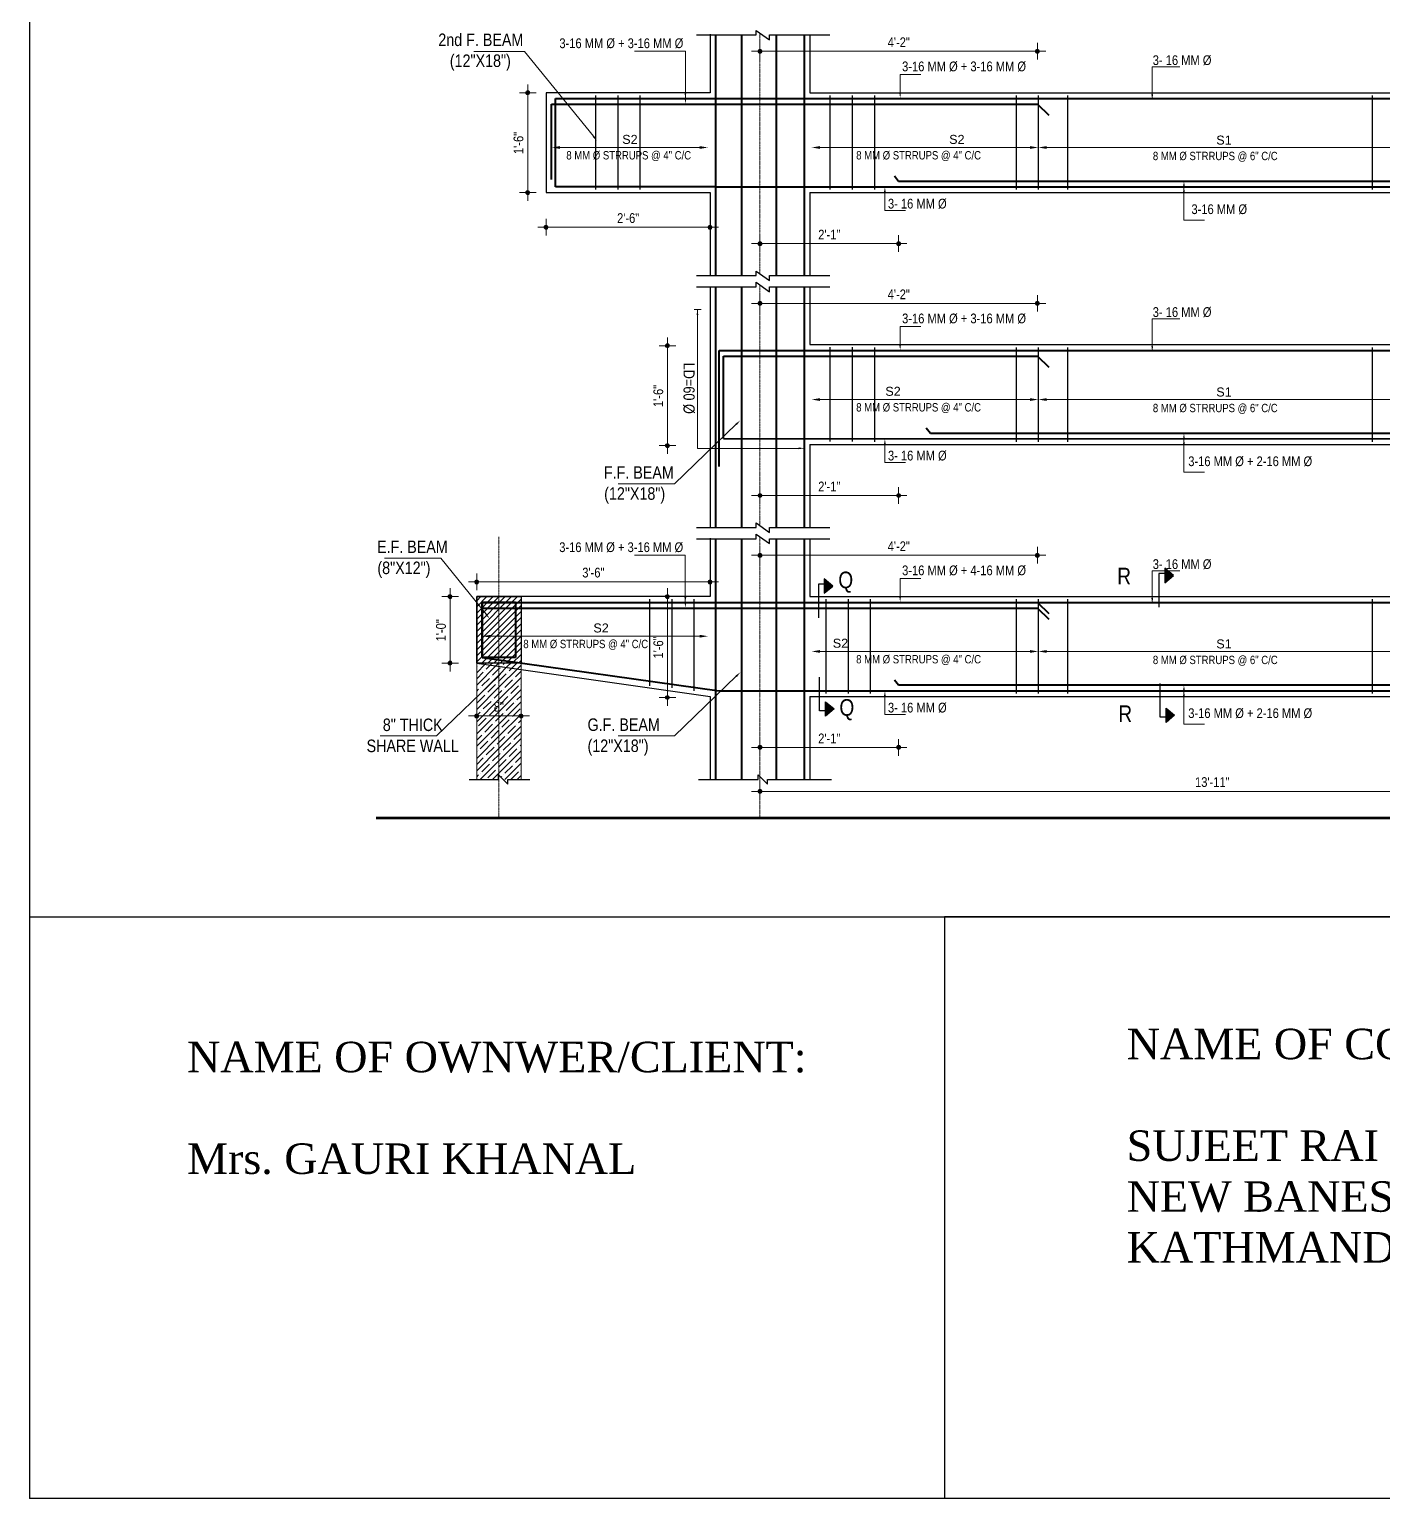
# Model space of a CAD drawing. Header units: inches. Extents: x 57837 to 133168, y 6972 to 27776.
# Drawn here: x 60197 to 61173, y 8730 to 9790 of the extents above; entities that cross this region are included whole.
import ezdxf

# ---------------------------------------------------------------- set-up
doc = ezdxf.new("R2010")
doc.units = ezdxf.units.IN
doc.header["$MEASUREMENT"] = 0
doc.linetypes.add('CENTER', pattern=[2, 1.25, -0.25, 0.25, -0.25])
doc.linetypes.add('CENTER2', pattern=[1.125, 0.75, -0.125, 0.125, -0.125])
for name, color, linetype, lineweight in [('CENTER', 9, 'CENTER', 5), ('DIM', 2, 'Continuous', 13), ('HACTH', 153, 'Continuous', 5), ('ROD', 1, 'Continuous', 40), ('STIRRUPS', 4, 'Continuous', 30)]:
    doc.layers.add(name, color=color, linetype=linetype, lineweight=lineweight)
for name, color, linetype in [('elevation', 3, 'Continuous'), ('text', 255, 'Continuous'), ('walls', 32, 'Continuous')]:
    doc.layers.add(name, color=color, linetype=linetype)
doc.styles.add('Arial', font='arial.ttf', dxfattribs={"height": 6.5})
doc.styles.get("Standard").update_dxf_attribs({"font": 'ARIALN.TTF', "height": 7})

msp = doc.modelspace()

# ---------------------------------------------------------------- hatches: boundary and pattern name
at = {"lineweight": 13}
h = msp.add_hatch(color=256, dxfattribs=at)
edge = h.paths.add_edge_path()
edge.add_arc((60723.7, 9774.1), 1.42, 0, 360)
h = msp.add_hatch(color=256, dxfattribs=at)
edge = h.paths.add_edge_path()
edge.add_arc((60923.7, 9774.1), 1.42, 0, 360)
h = msp.add_hatch(color=256, dxfattribs=at)
edge = h.paths.add_edge_path()
edge.add_arc((60556.3, 9744.2), 1.42, 0, 360)
h = msp.add_hatch(color=256, dxfattribs=at)
edge = h.paths.add_edge_path()
edge.add_arc((60556.3, 9672.2), 1.42, 0, 360)
h = msp.add_hatch(color=256, dxfattribs=at)
edge = h.paths.add_edge_path()
edge.add_arc((60569.5, 9647.2), 1.42, 0, 360)
h = msp.add_hatch(color=256, dxfattribs=at)
edge = h.paths.add_edge_path()
edge.add_arc((60687.7, 9647.2), 1.42, 0, 360)
h = msp.add_hatch(color=256, dxfattribs=at)
edge = h.paths.add_edge_path()
edge.add_arc((60723.7, 9635.4), 1.42, 0, 360)
h = msp.add_hatch(color=256, dxfattribs=at)
edge = h.paths.add_edge_path()
edge.add_arc((60823.7, 9635.4), 1.42, 0, 360)
h = msp.add_hatch(color=256, dxfattribs=at)
edge = h.paths.add_edge_path()
edge.add_arc((60723.7, 9592.3), 1.42, 0, 360)
h = msp.add_hatch(color=256, dxfattribs=at)
edge = h.paths.add_edge_path()
edge.add_arc((60923.7, 9592.3), 1.42, 0, 360)
h = msp.add_hatch(color=256, dxfattribs=at)
edge = h.paths.add_edge_path()
edge.add_arc((60657, 9561.7), 1.42, 0, 360)
h = msp.add_hatch(color=256, dxfattribs=at)
edge = h.paths.add_edge_path()
edge.add_arc((60657, 9489.7), 1.42, 0, 360)
h = msp.add_hatch(color=256, dxfattribs=at)
edge = h.paths.add_edge_path()
edge.add_arc((60723.7, 9453.7), 1.42, 0, 360)
h = msp.add_hatch(color=256, dxfattribs=at)
edge = h.paths.add_edge_path()
edge.add_arc((60823.7, 9453.7), 1.42, 0, 360)
h = msp.add_hatch(color=256, dxfattribs=at)
edge = h.paths.add_edge_path()
edge.add_arc((60723.7, 9410.6), 1.42, 0, 360)
h = msp.add_hatch(color=256, dxfattribs=at)
edge = h.paths.add_edge_path()
edge.add_arc((60923.7, 9410.6), 1.42, 0, 360)
h = msp.add_hatch(color=256, dxfattribs=at)
edge = h.paths.add_edge_path()
edge.add_arc((60519.5, 9391.4), 1.42, 0, 360)
h = msp.add_hatch(color=256, dxfattribs=at)
edge = h.paths.add_edge_path()
edge.add_arc((60687.7, 9391.4), 1.42, 0, 360)
h = msp.add_hatch(color=256, dxfattribs=at)
edge = h.paths.add_edge_path()
edge.add_arc((60500.3, 9380.8), 1.42, 0, 360)
h = msp.add_hatch(color=256, dxfattribs=at)
edge = h.paths.add_edge_path()
edge.add_arc((60657, 9380.8), 1.42, 0, 360)
h = msp.add_hatch(color=256, dxfattribs=at)
edge = h.paths.add_edge_path()
edge.add_arc((60500.3, 9332.8), 1.42, 0, 360)
h = msp.add_hatch(color=256, dxfattribs=at)
edge = h.paths.add_edge_path()
edge.add_arc((60657, 9308), 1.42, 0, 360)
h = msp.add_hatch(color=256, dxfattribs=at)
edge = h.paths.add_edge_path()
edge.add_arc((60519.5, 9294.7), 1.42, 0, 360)
h = msp.add_hatch(color=256, dxfattribs=at)
edge = h.paths.add_edge_path()
edge.add_arc((60551.5, 9294.7), 1.42, 0, 360)
h = msp.add_hatch(color=256, dxfattribs=at)
edge = h.paths.add_edge_path()
edge.add_arc((60723.7, 9272), 1.42, 0, 360)
h = msp.add_hatch(color=256, dxfattribs=at)
edge = h.paths.add_edge_path()
edge.add_arc((60823.7, 9272), 1.42, 0, 360)
h = msp.add_hatch(color=256, dxfattribs=at)
edge = h.paths.add_edge_path()
edge.add_arc((60723.7, 9240.3), 1.42, 0, 360)
at = {"layer": 'text'}
for points in [[(61021.9, 9396), (61015.7, 9401.2), (61015.7, 9390.8)], [(60776.3, 9388.4), (60770.1, 9393.6), (60770.1, 9383.2)], [(60777.1, 9299.7), (60770.9, 9294.5), (60770.9, 9304.9)], [(61022.7, 9295.2), (61016.5, 9290), (61016.5, 9300.4)]]:
    msp.add_hatch(color=256, dxfattribs=at).paths.add_polyline_path(points)

# ---------------------------------------------------------------- linework, layer by layer
for p, q in [((60197, 10848.5), (60197, 8730.2)), ((60687.7, 9786.4), (60687.7, 9744.2)), ((60687.7, 9786.4), (60687.7, 9744.2)), ((60687.7, 9786), (60687.7, 9744.2)), ((60759.7, 9786), (60759.7, 9744.2)), ((60687.7, 9744.2), (60569.5, 9744.2)), ((60569.5, 9744.2), (60569.5, 9672.2)), ((60759.7, 9744.2), (60807.5, 9744.2)), ((60807.5, 9744.2), (61355.7, 9744.2)), ((60569.5, 9672.2), (60687.7, 9672.2)), ((60687.7, 9672.2), (60687.7, 9612.4)), ((60759.7, 9672.2), (61355.7, 9672.2)), ((60759.7, 9672.2), (60759.7, 9612.4)), ((60687.7, 9604.3), (60687.7, 9430.7)), ((60759.7, 9604.3), (60759.7, 9562.5)), ((60759.7, 9562.5), (60807.5, 9562.5)), ((60807.5, 9562.5), (61355.7, 9562.5)), ((60759.7, 9490.5), (61355.7, 9490.5)), ((60759.7, 9490.5), (60759.7, 9430.7)), ((60687.7, 9422.9), (60687.7, 9380.8)), ((60687.7, 9422.9), (60687.7, 9380.8)), ((60687.7, 9422.5), (60687.7, 9380.8)), ((60759.7, 9422.5), (60759.7, 9380.8)), ((60519.5, 9380.8), (60551.5, 9380.8)), ((60519.5, 9332.8), (60519.5, 9380.8)), ((60519.5, 9377.8), (60522.4, 9380.8)), ((60519.5, 9373.4), (60526.9, 9380.8)), ((60519.5, 9368.9), (60531.3, 9380.8)), ((60519.5, 9364.5), (60535.7, 9380.8)), ((60519.5, 9360.1), (60540.1, 9380.8)), ((60519.5, 9355.7), (60544.5, 9380.8)), ((60519.5, 9351.3), (60549, 9380.8)), ((60687.7, 9380.8), (60519.5, 9380.8)), ((60519.5, 9380.8), (60519.5, 9332.8)), ((60519.5, 9346.9), (60551.5, 9378.9)), ((60551.5, 9380.8), (60551.5, 9332.8)), ((60759.7, 9380.8), (60807.5, 9380.8)), ((60807.5, 9380.8), (61355.7, 9380.8)), ((60519.5, 9342.4), (60551.5, 9374.4)), ((60519.5, 9338), (60551.5, 9370)), ((60519.5, 9333.6), (60551.5, 9365.6)), ((60523.1, 9332.8), (60551.5, 9361.2)), ((60527.5, 9332.8), (60551.5, 9356.8)), ((60531.9, 9332.8), (60551.5, 9352.3)), ((60536.3, 9332.8), (60551.5, 9347.9)), ((60540.7, 9332.8), (60551.5, 9343.5)), ((60545.1, 9332.8), (60551.5, 9339.1)), ((60519.5, 9332.8), (60687.7, 9308.8)), ((60551.5, 9332.8), (60519.5, 9332.8)), ((60549.6, 9332.8), (60551.5, 9334.7)), ((60519.5, 9309.1), (60519.5, 9309.1)), ((60519.5, 9309.1), (60519.5, 9308.8)), ((60687.7, 9308.8), (60687.7, 9248.9)), ((60759.7, 9308.8), (61355.7, 9308.8)), ((60759.7, 9308.8), (60759.7, 9248.9)), ((60197, 9149.8), (62886.9, 9149.8)), ((61528.9, 9149.8), (60856.7, 9149.8)), ((60856.7, 9149.8), (60856.7, 8730.2))]:
    msp.add_line(p, q)
at = {"lineweight": 13}
for p, q in [((60729.7, 9774.1), (60717.7, 9774.1)), ((60723.7, 9768.1), (60723.7, 9780.1)), ((60917.7, 9774.1), (60929.7, 9774.1)), ((60923.7, 9780.1), (60923.7, 9768.1)), ((60556.3, 9738.2), (60556.3, 9750.2)), ((60550.3, 9744.2), (60562.3, 9744.2)), ((60556.3, 9678.2), (60556.3, 9666.2)), ((60562.3, 9672.2), (60550.3, 9672.2)), ((60575.5, 9647.2), (60563.5, 9647.2)), ((60569.5, 9641.2), (60569.5, 9653.2)), ((60681.7, 9647.2), (60693.7, 9647.2)), ((60687.7, 9653.2), (60687.7, 9641.2)), ((60729.7, 9635.4), (60717.7, 9635.4)), ((60723.7, 9629.4), (60723.7, 9641.4)), ((60817.7, 9635.4), (60829.7, 9635.4)), ((60823.7, 9641.4), (60823.7, 9629.4)), ((60729.7, 9592.3), (60717.7, 9592.3)), ((60723.7, 9586.3), (60723.7, 9598.3)), ((60917.7, 9592.3), (60929.7, 9592.3)), ((60923.7, 9598.3), (60923.7, 9586.3)), ((60651, 9561.7), (60663, 9561.7)), ((60657, 9555.7), (60657, 9567.7)), ((60657, 9495.7), (60657, 9483.7)), ((60663, 9489.7), (60651, 9489.7)), ((60729.7, 9453.7), (60717.7, 9453.7)), ((60723.7, 9447.7), (60723.7, 9459.7)), ((60817.7, 9453.7), (60829.7, 9453.7)), ((60823.7, 9459.7), (60823.7, 9447.7)), ((60729.7, 9410.6), (60717.7, 9410.6)), ((60723.7, 9404.6), (60723.7, 9416.6)), ((60917.7, 9410.6), (60929.7, 9410.6)), ((60923.7, 9416.6), (60923.7, 9404.6)), ((60525.5, 9391.4), (60513.5, 9391.4)), ((60519.5, 9385.4), (60519.5, 9397.4)), ((60681.7, 9391.4), (60693.7, 9391.4)), ((60687.7, 9397.4), (60687.7, 9385.4)), ((60494.3, 9380.8), (60506.3, 9380.8)), ((60500.3, 9374.8), (60500.3, 9386.8)), ((60651, 9380.8), (60663, 9380.8)), ((60657, 9374.8), (60657, 9386.8)), ((60500.3, 9338.8), (60500.3, 9326.8)), ((60506.3, 9332.8), (60494.3, 9332.8)), ((60663, 9308), (60651, 9308)), ((60657, 9314), (60657, 9302)), ((60525.5, 9294.7), (60513.5, 9294.7)), ((60519.5, 9288.7), (60519.5, 9300.7)), ((60545.5, 9294.7), (60557.5, 9294.7)), ((60551.5, 9300.7), (60551.5, 9288.7)), ((60723.7, 9266), (60723.7, 9278)), ((60823.7, 9278), (60823.7, 9266)), ((60729.7, 9272), (60717.7, 9272)), ((60817.7, 9272), (60829.7, 9272)), ((60723.7, 9234.3), (60723.7, 9246.3)), ((60729.7, 9240.3), (60717.7, 9240.3))]:
    msp.add_line(p, q, dxfattribs=at)
at = {"color": 6, "lineweight": 53}
msp.add_line((60447, 9221.2), (62639.5, 9221.2), dxfattribs=at)
at = {"color": 1}
msp.add_line((62886.9, 8730.2), (60197, 8730.2), dxfattribs=at)
at = {"lineweight": 13}
for centre in [(60723.7, 9774.1), (60923.7, 9774.1), (60556.3, 9744.2), (60556.3, 9672.2), (60569.5, 9647.2), (60687.7, 9647.2), (60723.7, 9635.4), (60823.7, 9635.4), (60723.7, 9592.3), (60923.7, 9592.3), (60657, 9561.7), (60657, 9489.7), (60723.7, 9453.7), (60823.7, 9453.7), (60723.7, 9410.6), (60923.7, 9410.6), (60519.5, 9391.4), (60687.7, 9391.4), (60500.3, 9380.8), (60657, 9380.8), (60500.3, 9332.8), (60657, 9308), (60519.5, 9294.7), (60551.5, 9294.7), (60723.7, 9272), (60823.7, 9272), (60723.7, 9240.3)]:
    msp.add_circle(centre, 1.42, dxfattribs=at)
at = {"layer": 'CENTER', "linetype": 'CENTER2', "lineweight": 5}
for p, q in [((60723.7, 9787.4), (60723.7, 9613.7)), ((60723.7, 9605.6), (60723.7, 9432)), ((60535.5, 9424), (60535.5, 9221.3)), ((60723.7, 9423.9), (60723.7, 9221.2))]:
    msp.add_line(p, q, dxfattribs=at)
at = {"layer": 'DIM', "ltscale": 3}
for p, q in [((60554, 9774), (60517.4, 9774)), ((60603.6, 9712.8), (60554, 9774)), ((60670, 9774.1), (60633.3, 9774.1)), ((60670, 9774.1), (60633.3, 9774.1)), ((60670, 9740.3), (60670, 9774.1)), ((60670, 9744.1), (60670, 9774.1)), ((60813.8, 9672.3), (60813.8, 9659.3)), ((60813.8, 9659.3), (60828.6, 9659.3)), ((60676.2, 9587.9), (60681.4, 9587.9)), ((60678.6, 9487.7), (60678.6, 9587.9)), ((60678.6, 9583.9), (60678.6, 9574.8)), ((60751.7, 9487.7), (60678.6, 9487.7)), ((60813.8, 9490.5), (60813.8, 9477.5)), ((60813.8, 9477.5), (60828.6, 9477.5)), ((60669.9, 9410.6), (60633.3, 9410.6)), ((60669.9, 9410.6), (60633.3, 9410.6)), ((60669.9, 9376.8), (60669.9, 9410.6)), ((60669.9, 9380.6), (60669.9, 9410.6)), ((60813.8, 9308.8), (60813.8, 9295.8)), ((60813.8, 9295.8), (60828.6, 9295.8))]:
    msp.add_line(p, q, dxfattribs=at)
at = {"layer": 'DIM'}
for p, q in [((60727.7, 9774.1), (60919.7, 9774.1)), ((60556.3, 9740.2), (60556.3, 9676.2)), ((60683.7, 9647.2), (60573.5, 9647.2)), ((60727.7, 9635.4), (60819.7, 9635.4)), ((60727.7, 9592.3), (60919.7, 9592.3)), ((60657, 9557.7), (60657, 9493.7)), ((60727.7, 9453.7), (60819.7, 9453.7)), ((60727.7, 9410.6), (60919.7, 9410.6)), ((60523.5, 9391.4), (60683.7, 9391.4)), ((60500.3, 9376.8), (60500.3, 9336.8)), ((60657, 9376.8), (60657, 9312)), ((60523.5, 9294.7), (60547.5, 9294.7)), ((60727.7, 9272), (60819.7, 9272)), ((61387.7, 9240.3), (60727.7, 9240.3))]:
    msp.add_line(p, q, dxfattribs=at)
at = {"layer": 'DIM', "lineweight": 13}
for p, q in [((61006.5, 9743.1), (61006.5, 9762.8)), ((61006.5, 9762.8), (61026.4, 9762.8)), ((61006.5, 9561.4), (61006.5, 9581.1)), ((61006.5, 9581.1), (61026.4, 9581.1)), ((60706.6, 9505.1), (60662, 9462.1)), ((60662, 9462.1), (60621.5, 9462.1)), ((60493.6, 9408.6), (60453.1, 9408.6)), ((60526.3, 9368), (60493.6, 9408.6)), ((61006.5, 9379.7), (61006.5, 9399.4)), ((61006.5, 9399.4), (61026.4, 9399.4)), ((60534.9, 9323.2), (60490.4, 9280.3)), ((60706.6, 9323.3), (60662, 9280.4)), ((60490.4, 9280.3), (60449.9, 9280.3)), ((60662, 9280.4), (60621.5, 9280.4))]:
    msp.add_line(p, q, dxfattribs=at)
at = {"layer": 'DIM', "ltscale": 3, "extrusion": (0, 0, -1)}
for p, q in [((60824.8, 9744.4), (60824.8, 9757.4)), ((60824.8, 9757.4), (60839.6, 9757.4)), ((61029.4, 9676.3), (61029.4, 9652.3)), ((61029.4, 9672.3), (61029.4, 9652.3)), ((61029.4, 9652.3), (61044.2, 9652.3)), ((61029.4, 9652.3), (61044.2, 9652.3)), ((60824.8, 9562.6), (60824.8, 9575.6)), ((60824.8, 9575.6), (60839.6, 9575.6)), ((61029.4, 9494.5), (61029.4, 9470.5)), ((61029.4, 9490.5), (61029.4, 9470.5)), ((61029.4, 9470.5), (61044.2, 9470.5)), ((61029.4, 9470.5), (61044.2, 9470.5)), ((60824.8, 9380.9), (60824.8, 9393.9)), ((60824.8, 9393.9), (60839.6, 9393.9)), ((61029.4, 9312.8), (61029.4, 9288.8)), ((61029.4, 9308.8), (61029.4, 9288.8)), ((61029.4, 9288.8), (61044.2, 9288.8)), ((61029.4, 9288.8), (61044.2, 9288.8))]:
    msp.add_line(p, q, dxfattribs=at)
at = {"layer": 'DIM', "lineweight": 9}
for p, q in [((60680.3, 9704.7), (60579.5, 9704.7)), ((60767, 9704.7), (60918.4, 9704.7)), ((60930.4, 9704.7), (61184.9, 9704.7)), ((60767, 9522.9), (60918.4, 9522.9)), ((60930.4, 9522.9), (61184.9, 9522.9)), ((60680.3, 9352.2), (60529.5, 9352.2)), ((60767, 9341.2), (60918.4, 9341.2)), ((60930.4, 9341.2), (61184.9, 9341.2))]:
    msp.add_line(p, q, dxfattribs=at)
at = {"layer": 'DIM', "ltscale": 3}
for points in [[(60670.6, 9744.1), (60669.9, 9740.1), (60669.3, 9744.1)], [(60670.6, 9740.3), (60670, 9736.3), (60669.3, 9740.3)], [(60604.1, 9713.2), (60606.1, 9709.7), (60603.1, 9712.3)], [(60813.1, 9672.3), (60813.8, 9676.3), (60814.4, 9672.3)], [(60678, 9583.9), (60678.6, 9587.9), (60679.3, 9583.9)], [(60751.7, 9488.4), (60755.7, 9487.7), (60751.7, 9487.1)], [(60813.1, 9490.5), (60813.8, 9494.5), (60814.4, 9490.5)], [(60670.6, 9380.6), (60669.9, 9376.6), (60669.2, 9380.6)], [(60670.6, 9376.8), (60669.9, 9372.8), (60669.3, 9376.8)], [(60813.1, 9308.8), (60813.8, 9312.8), (60814.4, 9308.8)]]:
    msp.add_solid(points, dxfattribs=at)
at = {"layer": 'DIM', "ltscale": 3, "extrusion": (0, 0, -1)}
for points in [[(-60824.1, 9744.4), (-60824.8, 9740.4), (-60825.4, 9744.4)], [(-61030.1, 9676.3), (-61029.4, 9680.3), (-61028.7, 9676.3)], [(-61030.1, 9672.3), (-61029.4, 9676.3), (-61028.7, 9672.3)], [(-60824.1, 9562.6), (-60824.8, 9558.6), (-60825.4, 9562.6)], [(-61030.1, 9494.5), (-61029.4, 9498.5), (-61028.7, 9494.5)], [(-61030.1, 9490.5), (-61029.4, 9494.5), (-61028.7, 9490.5)], [(-60824.1, 9380.9), (-60824.8, 9376.9), (-60825.4, 9380.9)], [(-61030.1, 9312.8), (-61029.4, 9316.8), (-61028.7, 9312.8)], [(-61030.1, 9308.8), (-61029.4, 9312.8), (-61028.7, 9308.8)]]:
    msp.add_solid(points, dxfattribs=at)
at = {"layer": 'DIM', "lineweight": 13}
for points in [[(61007.2, 9743.1), (61006.5, 9739.1), (61005.9, 9743.1)], [(61007.2, 9561.4), (61006.5, 9557.4), (61005.9, 9561.4)], [(60706.1, 9505.5), (60709.5, 9507.8), (60707.1, 9504.6)], [(61007.2, 9379.7), (61006.5, 9375.7), (61005.9, 9379.7)], [(60526.8, 9368.4), (60528.8, 9364.8), (60525.8, 9367.5)], [(60534.5, 9323.7), (60537.8, 9326), (60535.4, 9322.8)], [(60706.1, 9323.8), (60709.5, 9326.1), (60707.1, 9322.8)]]:
    msp.add_solid(points, dxfattribs=at)
at = {"layer": 'DIM'}
for points in [[(60579.5, 9705.7), (60579.5, 9703.7), (60573.5, 9704.7)], [(60680.3, 9705.7), (60680.3, 9703.7), (60686.3, 9704.7)], [(60767, 9705.7), (60767, 9703.7), (60761, 9704.7)], [(60918.4, 9705.7), (60918.4, 9703.7), (60924.4, 9704.7)], [(60930.4, 9705.7), (60930.4, 9703.7), (60924.4, 9704.7)], [(60767, 9523.9), (60767, 9521.9), (60761, 9522.9)], [(60918.4, 9523.9), (60918.4, 9521.9), (60924.4, 9522.9)], [(60930.4, 9523.9), (60930.4, 9521.9), (60924.4, 9522.9)], [(60529.5, 9353.2), (60529.5, 9351.2), (60523.5, 9352.2)], [(60680.3, 9353.2), (60680.3, 9351.2), (60686.3, 9352.2)], [(60767, 9342.2), (60767, 9340.2), (60761, 9341.2)], [(60918.4, 9342.2), (60918.4, 9340.2), (60924.4, 9341.2)], [(60930.4, 9342.2), (60930.4, 9340.2), (60924.4, 9341.2)]]:
    msp.add_solid(points, dxfattribs=at)
at = {"layer": 'elevation'}
for p, q in [((60687.7, 9786), (60687.7, 9744.2)), ((60687.7, 9422.9), (60687.7, 9381.1)), ((60687.7, 9422.5), (60687.7, 9380.8))]:
    msp.add_line(p, q, dxfattribs=at)
at = {"layer": 'HACTH'}
for p, q in [((60519.5, 9332.8), (60519.5, 9248.9)), ((60519.5, 9325.9), (60525.7, 9332.1)), ((60519.5, 9317), (60533.8, 9331.3)), ((60519.5, 9330.3), (60519.8, 9330.7)), ((60519.5, 9321.4), (60524.2, 9326.2)), ((60520.9, 9331.8), (60520.9, 9331.8)), ((60525.3, 9327.3), (60525.3, 9327.3)), ((60525.7, 9332.1), (60526.4, 9332.8)), ((60526.4, 9328.4), (60529.7, 9331.7)), ((60529.7, 9331.7), (60530.8, 9332.8)), ((60530.9, 9324), (60535.5, 9328.6)), ((60533.8, 9331.3), (60535.2, 9332.8)), ((60535.5, 9324.2), (60541.8, 9330.5)), ((60535.5, 9315.4), (60549.8, 9329.7)), ((60535.5, 9328.6), (60536.4, 9329.5)), ((60537.5, 9330.7), (60537.5, 9330.7)), ((60538.6, 9331.8), (60539.6, 9332.8)), ((60541.8, 9330.5), (60544, 9332.8)), ((60541.9, 9326.2), (60541.9, 9326.2)), ((60543, 9327.3), (60545.8, 9330.1)), ((60545.8, 9330.1), (60548.5, 9332.8)), ((60547.4, 9322.9), (60551.5, 9326.9)), ((60549.8, 9329.7), (60551.5, 9331.4)), ((60551.5, 9332.8), (60551.5, 9248.9)), ((60519.5, 9308.2), (60535.5, 9324.2)), ((60519.5, 9299.4), (60535.5, 9315.4)), ((60523.1, 9316.3), (60528.7, 9321.8)), ((60527.6, 9311.9), (60533.1, 9317.4)), ((60529.8, 9322.9), (60529.8, 9322.9)), ((60534.2, 9318.5), (60534.2, 9318.5)), ((60535.3, 9319.6), (60535.5, 9319.8)), ((60535.5, 9319.8), (60540.8, 9325.1)), ((60535.5, 9306.5), (60551.5, 9322.5)), ((60539.7, 9315.2), (60545.2, 9320.7)), ((60544.1, 9310.8), (60549.7, 9316.3)), ((60546.3, 9321.8), (60546.3, 9321.8)), ((60550.8, 9317.4), (60550.8, 9317.4)), ((60519.5, 9312.6), (60520.9, 9314.1)), ((60519.5, 9290.5), (60535.5, 9306.5)), ((60519.8, 9304.1), (60525.3, 9309.7)), ((60522, 9315.2), (60522, 9315.2)), ((60524.2, 9299.7), (60529.8, 9305.2)), ((60526.4, 9310.8), (60526.4, 9310.8)), ((60530.9, 9306.3), (60530.9, 9306.3)), ((60532, 9307.4), (60535.5, 9310.9)), ((60535.5, 9297.7), (60551.5, 9313.7)), ((60535.5, 9310.9), (60537.5, 9313)), ((60535.5, 9288.8), (60551.5, 9304.8)), ((60536.4, 9303), (60541.9, 9308.6)), ((60538.6, 9314.1), (60538.6, 9314.1)), ((60543, 9309.7), (60543, 9309.7)), ((60547.4, 9305.2), (60547.4, 9305.2)), ((60548.5, 9306.3), (60551.5, 9309.3)), ((60519.5, 9281.7), (60535.5, 9297.7)), ((60519.5, 9294.9), (60522, 9297.5)), ((60523.1, 9298.6), (60523.1, 9298.6)), ((60527.6, 9294.2), (60527.6, 9294.2)), ((60528.7, 9295.3), (60534.2, 9300.8)), ((60535.3, 9301.9), (60535.3, 9301.9)), ((60535.5, 9293.3), (60538.6, 9296.4)), ((60535.5, 9280), (60551.5, 9296)), ((60539.7, 9297.5), (60539.7, 9297.5)), ((60540.8, 9298.6), (60546.3, 9304.1)), ((60545.2, 9294.2), (60550.8, 9299.7)), ((60519.5, 9272.8), (60535.5, 9288.8)), ((60519.8, 9286.5), (60519.8, 9286.5)), ((60520.9, 9287.6), (60526.4, 9293.1)), ((60525.3, 9283.1), (60530.9, 9288.7)), ((60529.8, 9278.7), (60535.3, 9284.2)), ((60532, 9289.8), (60532, 9289.8)), ((60533.1, 9290.9), (60535.5, 9293.3)), ((60535.5, 9271.2), (60551.5, 9287.2)), ((60536.4, 9285.4), (60536.4, 9285.4)), ((60537.5, 9286.5), (60543, 9292)), ((60541.9, 9282), (60547.4, 9287.6)), ((60544.1, 9293.1), (60544.1, 9293.1)), ((60548.5, 9288.7), (60548.5, 9288.7)), ((60549.7, 9289.8), (60551.5, 9291.6)), ((60519.5, 9277.3), (60523.1, 9280.9)), ((60519.5, 9264), (60535.5, 9280)), ((60522, 9271), (60527.6, 9276.5)), ((60524.2, 9282), (60524.2, 9282)), ((60528.7, 9277.6), (60528.7, 9277.6)), ((60533.1, 9273.2), (60533.1, 9273.2)), ((60534.2, 9274.3), (60535.5, 9275.6)), ((60535.5, 9275.6), (60539.7, 9279.8)), ((60535.5, 9262.3), (60551.5, 9278.3)), ((60538.6, 9269.9), (60544.1, 9275.4)), ((60540.8, 9280.9), (60540.8, 9280.9)), ((60545.2, 9276.5), (60545.2, 9276.5)), ((60546.3, 9277.6), (60551.5, 9282.7)), ((60550.8, 9273.2), (60551.5, 9273.9)), ((60519.5, 9255.2), (60535.5, 9271.2)), ((60519.5, 9268.4), (60519.8, 9268.8)), ((60519.5, 9259.6), (60524.2, 9264.4)), ((60520.9, 9269.9), (60520.9, 9269.9)), ((60522.1, 9248.9), (60535.5, 9262.3)), ((60525.3, 9265.5), (60525.3, 9265.5)), ((60526.4, 9266.6), (60532, 9272.1)), ((60530.9, 9262.2), (60535.5, 9266.7)), ((60535.5, 9253.5), (60551.5, 9269.5)), ((60535.5, 9266.7), (60536.4, 9267.7)), ((60535.5, 9257.9), (60540.8, 9263.3)), ((60537.5, 9268.8), (60537.5, 9268.8)), ((60541.9, 9264.4), (60541.9, 9264.4)), ((60543, 9265.5), (60548.5, 9271)), ((60547.4, 9261), (60551.5, 9265.1)), ((60549.7, 9272.1), (60549.7, 9272.1)), ((60519.5, 9250.7), (60520.9, 9252.2)), ((60522, 9253.3), (60522, 9253.3)), ((60523.1, 9254.4), (60528.7, 9259.9)), ((60527.6, 9250), (60533.1, 9255.5)), ((60529.8, 9261), (60529.8, 9261)), ((60530.9, 9248.9), (60535.5, 9253.5)), ((60534.2, 9256.6), (60534.2, 9256.6)), ((60535.3, 9257.7), (60535.5, 9257.9)), ((60538.6, 9252.2), (60538.6, 9252.2)), ((60539.7, 9248.9), (60551.5, 9260.6)), ((60539.7, 9253.3), (60545.2, 9258.8)), ((60544.2, 9248.9), (60549.7, 9254.4)), ((60546.3, 9259.9), (60546.3, 9259.9)), ((60548.6, 9248.9), (60551.5, 9251.8)), ((60550.8, 9255.5), (60550.8, 9255.5)), ((60536.9, 9250.5), (60537.5, 9251.1))]:
    msp.add_line(p, q, dxfattribs=at)
at = {"layer": 'ROD'}
for p, q in [((60691.7, 9786), (60691.7, 9612.4)), ((60710.5, 9786.1), (60710.5, 9612.5)), ((60735.5, 9786.1), (60735.5, 9612.5)), ((60755.7, 9786), (60755.7, 9612.4)), ((60576.3, 9676.4), (60576.3, 9740.1)), ((60576.3, 9740.1), (60923.7, 9740.1)), ((60697.4, 9740.1), (60697.4, 9740.1)), ((60723.7, 9740.1), (61391.7, 9740)), ((60923.7, 9740.1), (60923.7, 9740.1)), ((60573.5, 9681.7), (60573.5, 9736)), ((60573.5, 9736), (60923.8, 9735.9)), ((60923.8, 9735.9), (60932, 9728.1)), ((60691.7, 9676.4), (60576.3, 9676.4)), ((60691.7, 9676.4), (61391.7, 9676.2)), ((60823.7, 9680.2), (60820.6, 9684.1)), ((61291.7, 9680.2), (60823.7, 9680.2)), ((60691.7, 9604.3), (60691.7, 9430.7)), ((60710.5, 9604.3), (60710.5, 9430.7)), ((60735.5, 9604.3), (60735.5, 9430.7)), ((60755.7, 9604.3), (60755.7, 9430.7)), ((60694.4, 9474.7), (60694.4, 9558.4)), ((60694.4, 9558.4), (60923.7, 9558.4)), ((60697.4, 9558.4), (61391.7, 9558.3)), ((60697.4, 9558.4), (60697.4, 9558.4)), ((60697.4, 9494.7), (60697.4, 9554.2)), ((60697.4, 9554.2), (60923.8, 9554.2)), ((60923.7, 9558.4), (60923.7, 9558.4)), ((60923.8, 9554.2), (60932, 9546.3)), ((60846.6, 9498.5), (60843.5, 9502.3)), ((61291.7, 9498.5), (60846.6, 9498.5)), ((60697.4, 9494.7), (61391.7, 9494.5)), ((60691.7, 9422.5), (60691.7, 9248.9)), ((60710.5, 9422.6), (60710.5, 9248.9)), ((60735.5, 9422.6), (60735.5, 9248.9)), ((60755.7, 9422.5), (60755.7, 9248.9)), ((60523.5, 9376.8), (60547.5, 9376.8)), ((60523.5, 9336.8), (60523.5, 9376.8)), ((60523.5, 9376.7), (60923.7, 9376.6)), ((60523.6, 9376.7), (60523.6, 9376.7)), ((60523.6, 9336.8), (60523.6, 9376.6)), ((60523.6, 9376.6), (61391.7, 9376.6)), ((60523.6, 9372.5), (60923.8, 9372.5)), ((60547.5, 9376.8), (60547.5, 9336.8)), ((60923.7, 9376.6), (60931.9, 9368.7)), ((60923.8, 9372.5), (60932, 9364.6)), ((60523.5, 9336.8), (60694.4, 9312.9)), ((60547.5, 9336.8), (60523.5, 9336.8)), ((60823.7, 9316.8), (60820.6, 9320.6)), ((61291.7, 9316.8), (60823.7, 9316.8)), ((60694.4, 9312.9), (61391.7, 9312.8))]:
    msp.add_line(p, q, dxfattribs=at)
at = {"layer": 'STIRRUPS'}
for p, q in [((60605.2, 9742.3), (60605.2, 9674.3)), ((60621.2, 9742.3), (60621.2, 9674.3)), ((60637.2, 9742.3), (60637.2, 9674.3)), ((60774.2, 9742.3), (60774.2, 9674.3)), ((60790.2, 9742.3), (60790.2, 9674.3)), ((60806.2, 9742.3), (60806.2, 9674.3)), ((60908.4, 9742.3), (60908.4, 9674.3)), ((60908.4, 9742.3), (60908.4, 9674.3)), ((60908.4, 9742.3), (60908.4, 9674.3)), ((60924.4, 9742.3), (60924.4, 9674.3)), ((60924.4, 9742.3), (60924.4, 9674.3)), ((60945.4, 9742.3), (60945.4, 9674.3)), ((61165, 9742.3), (61165, 9674.3)), ((60774.2, 9560.6), (60774.2, 9492.6)), ((60790.2, 9560.6), (60790.2, 9492.6)), ((60806.2, 9560.5), (60806.2, 9492.5)), ((60908.4, 9560.5), (60908.4, 9492.5)), ((60908.4, 9560.5), (60908.4, 9492.5)), ((60908.4, 9560.5), (60908.4, 9492.5)), ((60924.4, 9560.5), (60924.4, 9492.5)), ((60924.4, 9560.5), (60924.4, 9492.5)), ((60945.4, 9560.5), (60945.4, 9492.5)), ((61165, 9560.5), (61165, 9492.5)), ((60644.1, 9378.8), (60644.1, 9316.3)), ((60660.1, 9378.8), (60660.1, 9315)), ((60676.1, 9378.8), (60676.1, 9312.7)), ((60771.2, 9378.8), (60771.2, 9310.8)), ((60787.2, 9378.8), (60787.2, 9310.8)), ((60803.2, 9378.8), (60803.2, 9310.8)), ((60908.4, 9378.8), (60908.4, 9310.8)), ((60908.4, 9378.8), (60908.4, 9310.8)), ((60908.4, 9378.8), (60908.4, 9310.8)), ((60924.4, 9378.8), (60924.4, 9310.8)), ((60924.4, 9378.8), (60924.4, 9310.8)), ((60945.4, 9378.8), (60945.4, 9310.8)), ((61165, 9378.8), (61165, 9310.8))]:
    msp.add_line(p, q, dxfattribs=at)
at = {"layer": 'text'}
for p, q in [((61021.9, 9396), (61015.7, 9401.2)), ((61015.7, 9401.2), (61015.7, 9390.8)), ((60767.8, 9389.7), (60765.8, 9389.7)), ((60765.8, 9389.7), (60765.8, 9365.5)), ((60770.1, 9389.7), (60767.8, 9389.7)), ((60776.3, 9388.4), (60770.1, 9393.6)), ((60770.1, 9393.6), (60770.1, 9383.2)), ((61013.4, 9397.4), (61011.4, 9397.4)), ((61011.4, 9397.4), (61011.4, 9373.2)), ((61015.7, 9397.4), (61013.4, 9397.4)), ((61015.7, 9390.8), (61021.9, 9396)), ((60770.1, 9383.2), (60776.3, 9388.4)), ((60766.6, 9298.3), (60766.6, 9322.6)), ((61012.2, 9293.9), (61012.2, 9318.1)), ((60770.9, 9294.5), (60770.9, 9304.9)), ((60770.9, 9304.9), (60777.1, 9299.7)), ((60768.6, 9298.3), (60766.6, 9298.3)), ((60770.9, 9298.3), (60768.6, 9298.3)), ((60777.1, 9299.7), (60770.9, 9294.5)), ((61016.5, 9290), (61016.5, 9300.4)), ((61016.5, 9300.4), (61022.7, 9295.2)), ((61022.7, 9295.2), (61016.5, 9290)), ((61014.2, 9293.9), (61012.2, 9293.9)), ((61016.5, 9293.9), (61014.2, 9293.9))]:
    msp.add_line(p, q, dxfattribs=at)
at = {"layer": 'walls', "color": 6}
for p, q in [((60678, 9786), (60721, 9786)), ((60721, 9786), (60721, 9789.2)), ((60721, 9789.2), (60730.5, 9782.4)), ((60730.5, 9782.4), (60730.5, 9786)), ((60730.5, 9786), (60774, 9786)), ((60678, 9612.4), (60721, 9612.4)), ((60721, 9612.4), (60721, 9615.6)), ((60721, 9615.6), (60730.5, 9608.8)), ((60730.5, 9608.8), (60730.5, 9612.4)), ((60730.5, 9612.4), (60774, 9612.4)), ((60678, 9604.3), (60721, 9604.3)), ((60721, 9604.3), (60721, 9607.5)), ((60721, 9607.5), (60730.5, 9600.7)), ((60730.5, 9600.7), (60730.5, 9604.3)), ((60730.5, 9604.3), (60774, 9604.3)), ((60721, 9430.7), (60721, 9433.9)), ((60721, 9433.9), (60730.5, 9427.1)), ((60678, 9430.7), (60721, 9430.7)), ((60678, 9422.5), (60721, 9422.5)), ((60721, 9422.5), (60721, 9425.8)), ((60721, 9425.8), (60730.5, 9419)), ((60730.5, 9427.1), (60730.5, 9430.7)), ((60730.5, 9430.7), (60774, 9430.7)), ((60730.5, 9419), (60730.5, 9422.5)), ((60730.5, 9422.5), (60774, 9422.5)), ((60535.2, 9248.9), (60535.2, 9252.2)), ((60535.2, 9252.2), (60542, 9245.4)), ((60722.4, 9248.9), (60722.4, 9252.2)), ((60722.4, 9252.2), (60729.2, 9245.4)), ((60514.1, 9248.9), (60535.2, 9248.9)), ((60542, 9245.4), (60542, 9248.9)), ((60542, 9248.9), (60557.7, 9248.9)), ((60679.3, 9248.9), (60722.4, 9248.9)), ((60729.2, 9245.4), (60729.2, 9248.9)), ((60729.2, 9248.9), (60775.4, 9248.9))]:
    msp.add_line(p, q, dxfattribs=at)

# ---------------------------------------------------------------- texts
at = {"char_height": 22, "attachment_point": 1}
for s, insert, width in [('{\\fTimes New Roman|b0|i0|c0|p18;NAME OF CONSULTANT:\\P\\PSUJEET RAI AND ASSOCIATES\\PNEW BANESHWOR\\PKATHMANDU}', (60988.1, 9069.1), 733.029), ('{\\fTimes New Roman|b0|i0|c0|p18;NAME OF OWNWER/CLIENT:\\P\\PMrs. GAURI KHANAL}', (60310.6, 9059.7), 678.268)]:
    msp.add_mtext(s, dxfattribs=dict(at, insert=insert, width=width))
at = {"layer": 'DIM'}
for s, p in [('4\'-2"', (60815.8, 9777.1)), ('2\'-6"', (60620.7, 9650.3)), ('2\'-1"', (60765.7, 9638.4)), ('4\'-2"', (60815.8, 9595.3)), ('2\'-1"', (60765.7, 9456.7)), ('4\'-2"', (60815.8, 9413.6)), ('3\'-6"', (60595.6, 9394.6)), ('8"', (60531.8, 9297.8)), ('2\'-1"', (60765.7, 9275)), ('13\'-11"', (61037.4, 9243.5))]:
    msp.add_text(s, height=7, dxfattribs=at).set_placement(p)
for s, p in [('1\'-6"', (60553.1, 9700)), ('1\'-6"', (60653.9, 9517.5)), ('1\'-0"', (60497.2, 9348.5)), ('1\'-6"', (60653.9, 9336.1))]:
    msp.add_text(s, height=7, rotation=90, dxfattribs=at).set_placement(p)
at = {"layer": 'DIM', "style": 'Arial'}
for s, p in [('S2', (60624.4, 9707.3)), ('S2', (60860.1, 9707.3)), ('S1', (61052.7, 9706.8)), ('S2', (60814.1, 9525.6)), ('S1', (61052.7, 9525.1)), ('S2', (60603.6, 9354.9)), ('S2', (60776.2, 9343.9)), ('S1', (61052.7, 9343.4))]:
    msp.add_text(s, height=6.5, dxfattribs=at).set_placement(p)
at = {"layer": 'text'}
for s, height, p in [('2nd F. BEAM', 9, (60491.8, 9777.9)), ('3-16 MM Ø + 3-16 MM Ø', 7, (60579.1, 9776.4)), ('(12"X18")', 9, (60500.1, 9762.8)), ('3- 16 MM Ø', 7, (61006.9, 9764.2)), ('3-16 MM Ø + 3-16 MM Ø', 7, (60826.2, 9759.7)), ('8 MM Ø STRRUPS @ 4" C/C', 6, (60584.1, 9696.1)), ('8 MM Ø STRRUPS @ 4" C/C', 6, (60793.1, 9696.1)), ('8 MM Ø STRRUPS @ 6" C/C', 6, (61007, 9695.6)), ('3- 16 MM Ø', 7, (60816, 9660.7)), ('3-16 MM Ø', 7, (61034.8, 9656.7)), ('3-16 MM Ø + 3-16 MM Ø', 7, (60826.2, 9577.9)), ('3- 16 MM Ø', 7, (61006.9, 9582.5)), ('8 MM Ø STRRUPS @ 4" C/C', 6, (60793.1, 9514.3)), ('8 MM Ø STRRUPS @ 6" C/C', 6, (61007, 9513.8)), ('3- 16 MM Ø', 7, (60816, 9479)), ('F.F. BEAM', 9, (60611.2, 9465.8)), ('3-16 MM Ø + 2-16 MM Ø', 7, (61032.5, 9474.9)), ('(12"X18")', 9, (60611.4, 9450.6)), ('E.F. BEAM', 9, (60447.6, 9412.2)), ('3-16 MM Ø + 3-16 MM Ø', 7, (60579, 9412.9)), ('(8"X12")', 9, (60447.9, 9397)), ('3-16 MM Ø + 4-16 MM Ø', 7, (60826.2, 9396.2)), ('R', 12, (60981.3, 9389.6)), ('3- 16 MM Ø', 7, (61006.9, 9400.7)), ('Q', 12, (60780.2, 9386.8)), ('8 MM Ø STRRUPS @ 4" C/C', 6, (60553.1, 9343.6)), ('8 MM Ø STRRUPS @ 4" C/C', 6, (60793.1, 9332.6)), ('8 MM Ø STRRUPS @ 6" C/C', 6, (61007, 9332.1)), ('Q', 12, (60781, 9294.8)), ('3- 16 MM Ø', 7, (60816, 9297.2)), ('R', 12, (60982.1, 9290.3)), ('3-16 MM Ø + 2-16 MM Ø', 7, (61032.5, 9293.2)), ('8" THICK', 9, (60451.8, 9283.8)), ('G.F. BEAM', 9, (60599.4, 9283.9)), ('SHARE WALL', 9, (60440.1, 9268.6)), ('(12"X18")', 9, (60599.4, 9268.7))]:
    msp.add_text(s, height=height, dxfattribs=at).set_placement(p)
msp.add_text('LD=60 Ø', height=8, rotation=270, dxfattribs=at).set_placement((60668.6, 9549.5))

doc.saveas('drawing.dxf')
